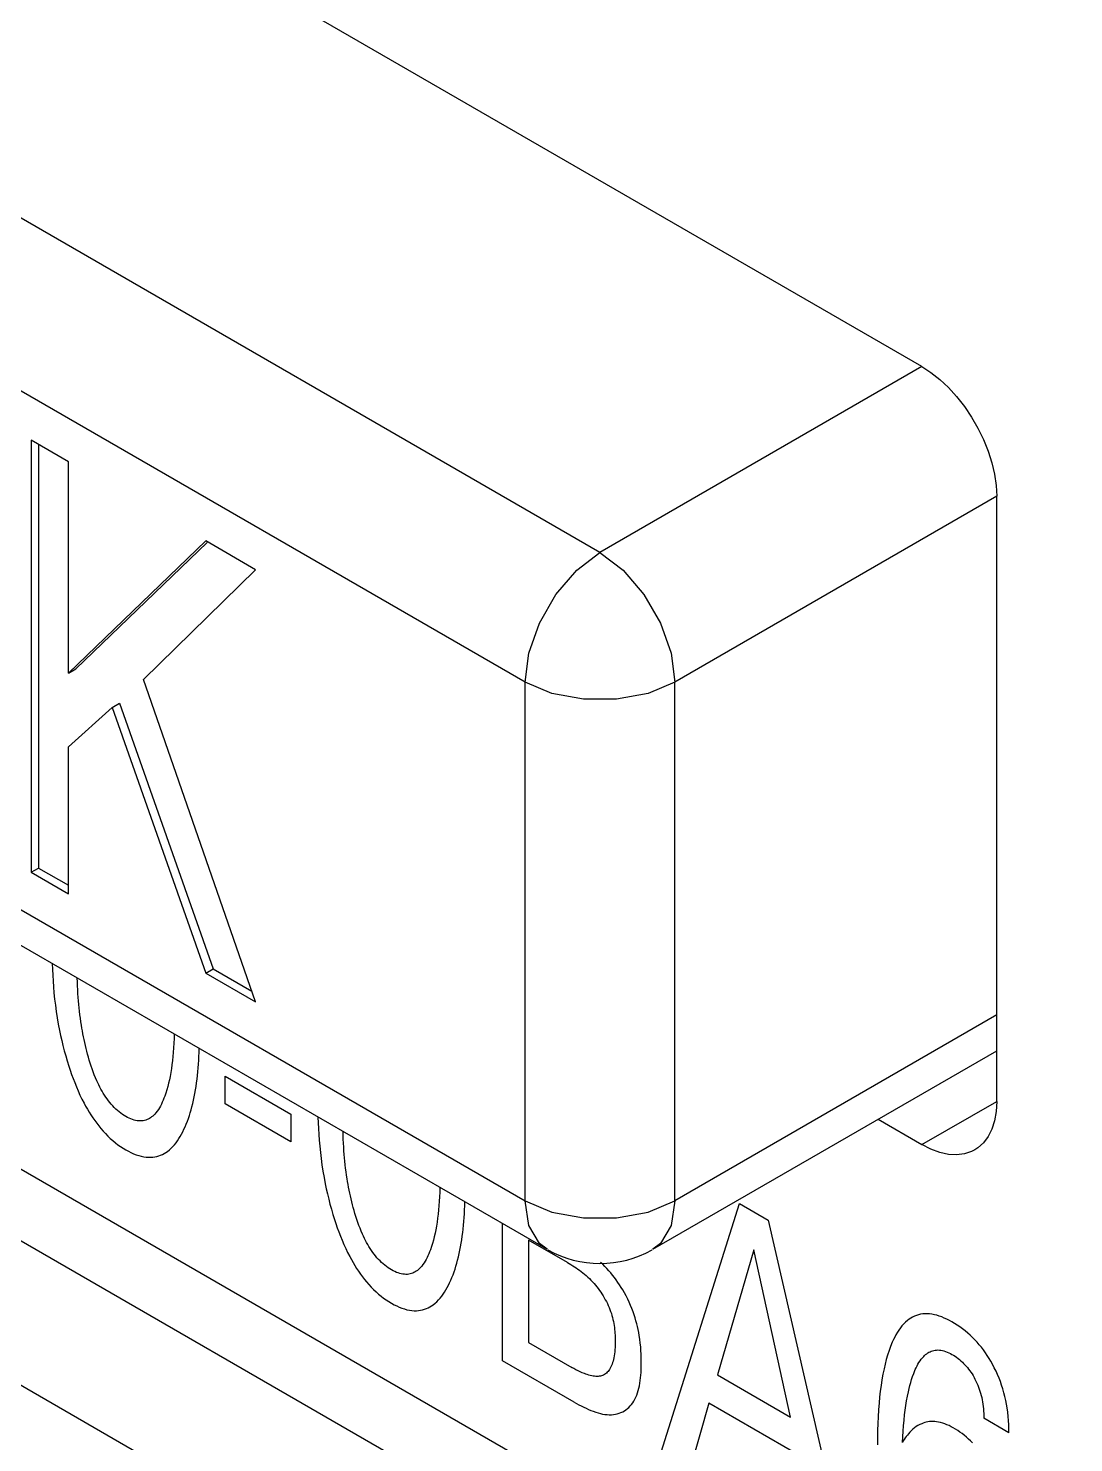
# Model space of a CAD drawing. Extents: x 0 to 420, y 0 to 297.
# Drawn here: x 207.2 to 212.13, y 122.19 to 128.87 of the extents above; entities that cross this region are included whole.
import ezdxf

# ---------------------------------------------------------------- set-up
doc = ezdxf.new("R2010")
doc.units = 0
doc.header["$LTSCALE"] = 23.1
doc.layers.add('40000_ISO', color=7, linetype='CONTINUOUS')

msp = doc.modelspace()

# ---------------------------------------------------------------- linework, layer by layer
at = {"layer": '40000_ISO', "color": 7, "linetype": 'CONTINUOUS'}
for p, q in [((164.8545, 147.9124), (213.9987, 119.5397)), ((165.0612, 147.4549), (214.2058, 119.0819)), ((211.4177, 127.276), (206.1144, 130.3378)), ((209.8974, 126.3983), (204.9477, 129.256)), ((209.5439, 125.7859), (204.5941, 128.6436)), ((211.4177, 127.276), (209.8974, 126.3983)), ((211.4177, 127.276), (211.4603, 127.2485)), ((211.4603, 127.2485), (211.5024, 127.2153)), ((211.5024, 127.2153), (211.5431, 127.1771)), ((211.5431, 127.1771), (211.582, 127.1345)), ((211.582, 127.1345), (211.6186, 127.0878)), ((211.6186, 127.0878), (211.6522, 127.0379)), ((211.6522, 127.0379), (211.6823, 126.9858)), ((211.6823, 126.9858), (211.7087, 126.9317)), ((207.3872, 126.8269), (207.2104, 126.929)), ((207.2104, 126.929), (207.2104, 124.8877)), ((211.7087, 126.9317), (211.7308, 126.8766)), ((207.2458, 126.9086), (207.2458, 124.9081)), ((211.7308, 126.8766), (211.7483, 126.8218)), ((207.3872, 125.828), (207.3872, 126.8269)), ((211.7483, 126.8218), (211.761, 126.7673)), ((211.761, 126.7673), (211.7687, 126.7143)), ((211.7687, 126.7143), (211.7713, 126.6637)), ((211.7713, 126.6637), (210.251, 125.7859)), ((211.7713, 123.8059), (211.7713, 126.6637)), ((208.0354, 126.4527), (207.3872, 125.828)), ((208.0422, 126.4456), (207.4226, 125.8484)), ((208.2711, 126.3166), (208.0354, 126.4527)), ((209.7882, 126.3152), (209.8974, 126.3983)), ((209.8974, 126.3983), (210.0067, 126.3152)), ((207.7408, 125.7976), (208.2711, 126.3166)), ((209.6896, 126.2003), (209.7882, 126.3152)), ((210.0067, 126.3152), (210.1053, 126.2003)), ((204.5941, 126.1941), (209.5439, 123.3364)), ((209.6114, 126.0649), (209.6896, 126.2003)), ((210.1053, 126.2003), (210.1835, 126.0649)), ((209.5612, 125.9221), (209.6114, 126.0649)), ((210.1835, 126.0649), (210.2337, 125.9221)), ((204.6977, 125.9652), (209.6475, 123.1075)), ((209.5439, 125.7859), (209.5612, 125.9221)), ((210.2337, 125.9221), (210.251, 125.7859)), ((207.3872, 125.828), (207.4226, 125.8484)), ((208.2711, 124.2754), (207.7408, 125.7976)), ((209.6705, 125.7328), (209.5439, 125.7859)), ((209.5439, 123.3364), (209.5439, 125.7859)), ((210.251, 125.7859), (210.1244, 125.7328)), ((210.251, 123.3364), (210.251, 125.7859)), ((209.8192, 125.7049), (209.6705, 125.7328)), ((210.1244, 125.7328), (209.9757, 125.7049)), ((207.3872, 125.4806), (207.5935, 125.6655)), ((207.5935, 125.6655), (207.6288, 125.6859)), ((207.5935, 125.6655), (208.0354, 124.4115)), ((207.6288, 125.6859), (208.0708, 124.4319)), ((209.9757, 125.7049), (209.8192, 125.7049)), ((207.3872, 124.7857), (207.3872, 125.4806)), ((202.9324, 124.9079), (217.7817, 116.3348)), ((207.2104, 124.8877), (207.2458, 124.9081)), ((207.2458, 124.9081), (207.3872, 124.8265)), ((207.2104, 124.8877), (207.3872, 124.7857)), ((207.3107, 124.4566), (207.3115, 124.4294)), ((207.3115, 124.4294), (207.3127, 124.4021)), ((207.3127, 124.4021), (207.3143, 124.3745)), ((207.3143, 124.3745), (207.3164, 124.3467)), ((207.4294, 124.3702), (207.4289, 124.3884)), ((208.0354, 124.4115), (208.0708, 124.4319)), ((208.0354, 124.4115), (208.2711, 124.2754)), ((208.0708, 124.4319), (208.2533, 124.3265)), ((207.3164, 124.3467), (207.3188, 124.3186)), ((207.3188, 124.3186), (207.3219, 124.2895)), ((207.4301, 124.3519), (207.4294, 124.3702)), ((207.431, 124.3335), (207.4301, 124.3519)), ((207.4321, 124.315), (207.431, 124.3335)), ((207.4333, 124.2964), (207.4321, 124.315)), ((207.3219, 124.2895), (207.3254, 124.2602)), ((207.3254, 124.2602), (207.3294, 124.2306)), ((207.4346, 124.2802), (207.4333, 124.2964)), ((207.4361, 124.264), (207.4346, 124.2802)), ((207.4377, 124.2478), (207.4361, 124.264)), ((207.4395, 124.2314), (207.4377, 124.2478)), ((207.3294, 124.2306), (207.3341, 124.2009)), ((207.3341, 124.2009), (207.3392, 124.171)), ((207.4414, 124.215), (207.4395, 124.2314)), ((207.4436, 124.1985), (207.4414, 124.215)), ((207.4459, 124.182), (207.4436, 124.1985)), ((207.4485, 124.1653), (207.4459, 124.182)), ((211.7713, 124.2141), (210.251, 123.3364)), ((207.3392, 124.171), (207.345, 124.1409)), ((207.345, 124.1409), (207.35, 124.1171)), ((207.35, 124.1171), (207.3554, 124.0932)), ((207.4507, 124.1519), (207.4485, 124.1653)), ((207.453, 124.1384), (207.4507, 124.1519)), ((207.4555, 124.1248), (207.453, 124.1384)), ((207.4581, 124.1112), (207.4555, 124.1248)), ((207.4609, 124.0976), (207.4581, 124.1112)), ((207.8865, 124.1242), (207.8858, 124.1022)), ((207.3554, 124.0932), (207.3612, 124.0693)), ((207.3612, 124.0693), (207.3674, 124.0452)), ((207.3674, 124.0452), (207.3741, 124.0211)), ((207.4639, 124.0839), (207.4609, 124.0976)), ((207.467, 124.0702), (207.4639, 124.0839)), ((207.4702, 124.0565), (207.467, 124.0702)), ((207.4737, 124.0427), (207.4702, 124.0565)), ((207.4773, 124.0288), (207.4737, 124.0427)), ((207.8836, 124.0587), (207.882, 124.0373)), ((207.8849, 124.0804), (207.8836, 124.0587)), ((207.8858, 124.1022), (207.8849, 124.0804)), ((208.0042, 124.0372), (208.0047, 124.0559)), ((210.1474, 123.1075), (211.7713, 124.045)), ((207.3741, 124.0211), (207.3811, 123.9969)), ((207.3811, 123.9969), (207.3887, 123.9727)), ((207.3887, 123.9727), (207.3951, 123.9531)), ((207.4811, 124.0149), (207.4773, 124.0288)), ((207.4851, 124.001), (207.4811, 124.0149)), ((207.4894, 123.987), (207.4851, 124.001)), ((207.4939, 123.973), (207.4894, 123.987)), ((207.4987, 123.9591), (207.4939, 123.973)), ((207.8759, 123.9794), (207.8733, 123.9606)), ((207.8783, 123.9985), (207.8759, 123.9794)), ((207.8803, 124.0178), (207.8783, 123.9985)), ((207.882, 124.0373), (207.8803, 124.0178)), ((207.9999, 123.9637), (208.0013, 123.9819)), ((208.0013, 123.9819), (208.0025, 124.0002)), ((208.0025, 124.0002), (208.0034, 124.0187)), ((208.0034, 124.0187), (208.0042, 124.0372)), ((207.3951, 123.9531), (207.4019, 123.9335)), ((207.4019, 123.9335), (207.409, 123.9139)), ((207.409, 123.9139), (207.4165, 123.8944)), ((207.5038, 123.9451), (207.4987, 123.9591)), ((207.5092, 123.9311), (207.5038, 123.9451)), ((207.515, 123.9172), (207.5092, 123.9311)), ((207.5211, 123.9033), (207.515, 123.9172)), ((207.8636, 123.9074), (207.8599, 123.8914)), ((207.8669, 123.9237), (207.8636, 123.9074)), ((207.8703, 123.942), (207.8669, 123.9237)), ((207.8733, 123.9606), (207.8703, 123.942)), ((207.9924, 123.8937), (207.9946, 123.9107)), ((207.9946, 123.9107), (207.9965, 123.9278)), ((207.9965, 123.9278), (207.9984, 123.9457)), ((207.9984, 123.9457), (207.9999, 123.9637)), ((208.1273, 123.925), (208.4379, 123.7457)), ((208.1273, 123.7942), (208.1273, 123.925)), ((207.4165, 123.8944), (207.4244, 123.8749)), ((207.4244, 123.8749), (207.4327, 123.8554)), ((207.4327, 123.8554), (207.4415, 123.8361)), ((207.5257, 123.8934), (207.5211, 123.9033)), ((207.5304, 123.8835), (207.5257, 123.8934)), ((207.5354, 123.8737), (207.5304, 123.8835)), ((207.5406, 123.864), (207.5354, 123.8737)), ((207.5459, 123.8544), (207.5406, 123.864)), ((207.5515, 123.8449), (207.5459, 123.8544)), ((207.5573, 123.8356), (207.5515, 123.8449)), ((207.8468, 123.845), (207.8417, 123.8302)), ((207.8515, 123.8601), (207.8468, 123.845)), ((207.8559, 123.8756), (207.8515, 123.8601)), ((207.8599, 123.8914), (207.8559, 123.8756)), ((207.9813, 123.8277), (207.9845, 123.8439)), ((207.9845, 123.8439), (207.9873, 123.8603)), ((207.9873, 123.8603), (207.99, 123.8769)), ((207.99, 123.8769), (207.9924, 123.8937)), ((207.4415, 123.8361), (207.4508, 123.8169)), ((207.4508, 123.8169), (207.4606, 123.7978)), ((207.4606, 123.7978), (207.4683, 123.7836)), ((207.4683, 123.7836), (207.4763, 123.7696)), ((207.5632, 123.8265), (207.5573, 123.8356)), ((207.5694, 123.8177), (207.5632, 123.8265)), ((207.5758, 123.809), (207.5694, 123.8177)), ((207.5824, 123.8006), (207.5758, 123.809)), ((207.5893, 123.7924), (207.5824, 123.8006)), ((207.5964, 123.7846), (207.5893, 123.7924)), ((207.6037, 123.777), (207.5964, 123.7846)), ((207.6111, 123.7698), (207.6037, 123.777)), ((207.8166, 123.7755), (207.8116, 123.7674)), ((207.8214, 123.784), (207.8166, 123.7755)), ((207.826, 123.7927), (207.8214, 123.784)), ((207.8302, 123.8017), (207.826, 123.7927)), ((207.8343, 123.811), (207.8302, 123.8017)), ((207.8381, 123.8205), (207.8343, 123.811)), ((207.8417, 123.8302), (207.8381, 123.8205)), ((207.9665, 123.7662), (207.9704, 123.7803)), ((207.9704, 123.7803), (207.9743, 123.7958)), ((207.9743, 123.7958), (207.9779, 123.8116)), ((207.9779, 123.8116), (207.9813, 123.8277)), ((208.4379, 123.6149), (208.1273, 123.7942)), ((211.4177, 123.6018), (211.7713, 123.8059)), ((211.7713, 123.8059), (211.7687, 123.7583)), ((207.4763, 123.7696), (207.4846, 123.7557)), ((207.4846, 123.7557), (207.4932, 123.742)), ((207.4932, 123.742), (207.502, 123.7285)), ((207.502, 123.7285), (207.5111, 123.7153)), ((207.5111, 123.7153), (207.5205, 123.7025)), ((207.6187, 123.763), (207.6111, 123.7698)), ((207.6264, 123.7565), (207.6187, 123.763)), ((207.6341, 123.7504), (207.6264, 123.7565)), ((207.6419, 123.7448), (207.6341, 123.7504)), ((207.6498, 123.7395), (207.6419, 123.7448)), ((207.6577, 123.7348), (207.6498, 123.7395)), ((207.6656, 123.7304), (207.6577, 123.7348)), ((207.6734, 123.7266), (207.6656, 123.7304)), ((207.6813, 123.7232), (207.6734, 123.7266)), ((207.689, 123.7203), (207.6813, 123.7232)), ((207.6967, 123.7179), (207.689, 123.7203)), ((207.7043, 123.716), (207.6967, 123.7179)), ((207.7117, 123.7147), (207.7043, 123.716)), ((207.719, 123.7138), (207.7117, 123.7147)), ((207.726, 123.7135), (207.719, 123.7138)), ((207.7329, 123.7137), (207.726, 123.7135)), ((207.7396, 123.7145), (207.7329, 123.7137)), ((207.746, 123.7157), (207.7396, 123.7145)), ((207.7521, 123.7175), (207.746, 123.7157)), ((207.7581, 123.7197), (207.7521, 123.7175)), ((207.7639, 123.7223), (207.7581, 123.7197)), ((207.7694, 123.7253), (207.7639, 123.7223)), ((207.7748, 123.7288), (207.7694, 123.7253)), ((207.78, 123.7325), (207.7748, 123.7288)), ((207.7849, 123.7366), (207.78, 123.7325)), ((207.7897, 123.7409), (207.7849, 123.7366)), ((207.7943, 123.7455), (207.7897, 123.7409)), ((207.8004, 123.7524), (207.7943, 123.7455)), ((207.8061, 123.7597), (207.8004, 123.7524)), ((207.8116, 123.7674), (207.8061, 123.7597)), ((207.9436, 123.6992), (207.9487, 123.7121)), ((207.9487, 123.7121), (207.9535, 123.7253)), ((207.9535, 123.7253), (207.9581, 123.7387)), ((207.9581, 123.7387), (207.9624, 123.7523)), ((207.9624, 123.7523), (207.9665, 123.7662)), ((208.4379, 123.7457), (208.4379, 123.6149)), ((208.5656, 123.7321), (208.5664, 123.7049)), ((208.5664, 123.7049), (208.5676, 123.6775)), ((211.2106, 123.7213), (211.4177, 123.6018)), ((211.761, 123.7141), (211.7483, 123.6743)), ((211.7687, 123.7583), (211.761, 123.7141)), ((207.5205, 123.7025), (207.5302, 123.6899)), ((207.5302, 123.6899), (207.5401, 123.6778)), ((207.5401, 123.6778), (207.5503, 123.666)), ((207.5503, 123.666), (207.5615, 123.6539)), ((207.5615, 123.6539), (207.573, 123.6423)), ((207.573, 123.6423), (207.5847, 123.6313)), ((207.9087, 123.6301), (207.9149, 123.6404)), ((207.9149, 123.6404), (207.9209, 123.6511)), ((207.9209, 123.6511), (207.9267, 123.6621)), ((207.9267, 123.6621), (207.9326, 123.6742)), ((207.9326, 123.6742), (207.9382, 123.6866)), ((207.9382, 123.6866), (207.9436, 123.6992)), ((208.5676, 123.6775), (208.5692, 123.65)), ((208.5692, 123.65), (208.5713, 123.6221)), ((208.6843, 123.6457), (208.6838, 123.6639)), ((208.685, 123.6274), (208.6843, 123.6457)), ((211.7308, 123.6396), (211.7087, 123.6101)), ((211.7483, 123.6743), (211.7308, 123.6396)), ((207.5847, 123.6313), (207.5965, 123.6208)), ((207.5965, 123.6208), (207.6086, 123.6109)), ((207.6086, 123.6109), (207.6207, 123.6016)), ((207.6207, 123.6016), (207.633, 123.5929)), ((207.633, 123.5929), (207.6453, 123.5848)), ((207.6453, 123.5848), (207.6577, 123.5774)), ((207.6577, 123.5774), (207.6701, 123.5705)), ((207.8551, 123.5701), (207.8639, 123.5771)), ((207.8639, 123.5771), (207.8723, 123.5846)), ((207.8723, 123.5846), (207.8803, 123.5927)), ((207.8803, 123.5927), (207.8879, 123.6014)), ((207.8879, 123.6014), (207.8952, 123.6105)), ((207.8952, 123.6105), (207.9021, 123.6201)), ((207.9021, 123.6201), (207.9087, 123.6301)), ((208.5713, 123.6221), (208.5737, 123.5941)), ((208.5737, 123.5941), (208.5768, 123.565)), ((208.6859, 123.609), (208.685, 123.6274)), ((208.687, 123.5905), (208.6859, 123.609)), ((208.6883, 123.5719), (208.687, 123.5905)), ((208.6895, 123.5557), (208.6883, 123.5719)), ((211.4603, 123.5802), (211.4177, 123.6018)), ((211.5024, 123.5648), (211.4603, 123.5802)), ((211.6677, 123.577), (211.6522, 123.5691)), ((211.6823, 123.5865), (211.6677, 123.577)), ((211.7087, 123.6101), (211.6823, 123.5865)), ((207.6701, 123.5705), (207.6824, 123.5644)), ((207.6824, 123.5644), (207.6947, 123.5589)), ((207.6947, 123.5589), (207.7069, 123.5541)), ((207.7069, 123.5541), (207.719, 123.5501)), ((207.719, 123.5501), (207.7309, 123.5468)), ((207.7309, 123.5468), (207.7426, 123.5443)), ((207.7426, 123.5443), (207.7541, 123.5427)), ((207.7541, 123.5427), (207.7654, 123.5419)), ((207.7654, 123.5419), (207.7756, 123.5418)), ((207.7756, 123.5418), (207.7855, 123.5425)), ((207.7855, 123.5425), (207.7951, 123.5439)), ((207.7951, 123.5439), (207.8045, 123.5459)), ((207.8045, 123.5459), (207.8137, 123.5486)), ((207.8137, 123.5486), (207.8225, 123.5518)), ((207.8225, 123.5518), (207.8311, 123.5556)), ((207.8311, 123.5556), (207.8394, 123.5599)), ((207.8394, 123.5599), (207.8474, 123.5648)), ((207.8474, 123.5648), (207.8551, 123.5701)), ((208.5768, 123.565), (208.5803, 123.5357)), ((208.5803, 123.5357), (208.5843, 123.5061)), ((208.5843, 123.5061), (208.589, 123.4764)), ((208.691, 123.5395), (208.6895, 123.5557)), ((208.6926, 123.5233), (208.691, 123.5395)), ((208.6944, 123.5069), (208.6926, 123.5233)), ((208.6963, 123.4905), (208.6944, 123.5069)), ((211.5431, 123.5559), (211.5024, 123.5648)), ((211.582, 123.5537), (211.5431, 123.5559)), ((211.6186, 123.5581), (211.582, 123.5537)), ((211.6522, 123.5691), (211.6186, 123.5581)), ((208.589, 123.4764), (208.5941, 123.4465)), ((208.5941, 123.4465), (208.5999, 123.4164)), ((208.6985, 123.474), (208.6963, 123.4905)), ((208.7008, 123.4575), (208.6985, 123.474)), ((208.7034, 123.4408), (208.7008, 123.4575)), ((208.7056, 123.4274), (208.7034, 123.4408)), ((208.5999, 123.4164), (208.6049, 123.3926)), ((208.6049, 123.3926), (208.6103, 123.3687)), ((208.7079, 123.4139), (208.7056, 123.4274)), ((208.7104, 123.4003), (208.7079, 123.4139)), ((208.713, 123.3867), (208.7104, 123.4003)), ((208.7158, 123.3731), (208.713, 123.3867)), ((208.7188, 123.3594), (208.7158, 123.3731)), ((209.1408, 123.3777), (209.1398, 123.3559)), ((209.1414, 123.3997), (209.1408, 123.3777)), ((208.6103, 123.3687), (208.6161, 123.3448)), ((208.6161, 123.3448), (208.6223, 123.3207)), ((208.6223, 123.3207), (208.629, 123.2966)), ((208.7219, 123.3457), (208.7188, 123.3594)), ((208.7251, 123.332), (208.7219, 123.3457)), ((208.7286, 123.3182), (208.7251, 123.332)), ((208.7322, 123.3043), (208.7286, 123.3182)), ((208.736, 123.2904), (208.7322, 123.3043)), ((209.1369, 123.3128), (209.1352, 123.2933)), ((209.1385, 123.3342), (209.1369, 123.3128)), ((209.1398, 123.3559), (209.1385, 123.3342)), ((209.2583, 123.2942), (209.2591, 123.3127)), ((209.2591, 123.3127), (209.2596, 123.3314)), ((209.5439, 123.3364), (209.6705, 123.2833)), ((209.5612, 123.2203), (209.5439, 123.3364)), ((210.1244, 123.2833), (210.251, 123.3364)), ((210.186, 122.1491), (210.556, 123.3236)), ((210.251, 123.3364), (210.2337, 123.2203)), ((210.556, 123.3236), (210.6914, 123.2454)), ((208.629, 123.2966), (208.636, 123.2724)), ((208.636, 123.2724), (208.6436, 123.2482)), ((208.6436, 123.2482), (208.65, 123.2286)), ((208.74, 123.2765), (208.736, 123.2904)), ((208.7443, 123.2625), (208.74, 123.2765)), ((208.7488, 123.2485), (208.7443, 123.2625)), ((208.7536, 123.2346), (208.7488, 123.2485)), ((209.1308, 123.2549), (209.1282, 123.2361)), ((209.1332, 123.274), (209.1308, 123.2549)), ((209.1352, 123.2933), (209.1332, 123.274)), ((209.2533, 123.2212), (209.2548, 123.2392)), ((209.2548, 123.2392), (209.2562, 123.2574)), ((209.2562, 123.2574), (209.2574, 123.2757)), ((209.2574, 123.2757), (209.2583, 123.2942)), ((209.6705, 123.2833), (209.8192, 123.2554)), ((209.8192, 123.2554), (209.9757, 123.2554)), ((209.9757, 123.2554), (210.1244, 123.2833)), ((210.6914, 123.2454), (211.0614, 121.6438)), ((208.65, 123.2286), (208.6568, 123.209)), ((208.6568, 123.209), (208.6639, 123.1894)), ((208.6639, 123.1894), (208.6714, 123.1699)), ((208.6714, 123.1699), (208.6793, 123.1504)), ((208.7587, 123.2206), (208.7536, 123.2346)), ((208.7641, 123.2066), (208.7587, 123.2206)), ((208.7699, 123.1927), (208.7641, 123.2066)), ((208.776, 123.1787), (208.7699, 123.1927)), ((208.7806, 123.1688), (208.776, 123.1787)), ((209.1185, 123.1829), (209.1148, 123.1669)), ((209.1218, 123.1992), (209.1185, 123.1829)), ((209.1252, 123.2175), (209.1218, 123.1992)), ((209.1282, 123.2361), (209.1252, 123.2175)), ((209.2473, 123.1692), (209.2495, 123.1862)), ((209.2495, 123.1862), (209.2515, 123.2033)), ((209.2515, 123.2033), (209.2533, 123.2212)), ((209.4372, 122.5815), (209.4372, 123.2289)), ((209.6114, 123.1354), (209.5612, 123.2203)), ((210.2337, 123.2203), (210.1835, 123.1354)), ((208.6793, 123.1504), (208.6876, 123.1309)), ((208.6876, 123.1309), (208.6964, 123.1116)), ((208.6964, 123.1116), (208.7057, 123.0924)), ((208.7853, 123.159), (208.7806, 123.1688)), ((208.7903, 123.1492), (208.7853, 123.159)), ((208.7955, 123.1395), (208.7903, 123.1492)), ((208.8008, 123.1299), (208.7955, 123.1395)), ((208.8064, 123.1204), (208.8008, 123.1299)), ((208.8122, 123.1111), (208.8064, 123.1204)), ((208.8181, 123.102), (208.8122, 123.1111)), ((209.0966, 123.1057), (209.093, 123.096)), ((209.1017, 123.1205), (209.0966, 123.1057)), ((209.1064, 123.1356), (209.1017, 123.1205)), ((209.1108, 123.1511), (209.1064, 123.1356)), ((209.1148, 123.1669), (209.1108, 123.1511)), ((209.2328, 123.0871), (209.2362, 123.1031)), ((209.2362, 123.1031), (209.2394, 123.1194)), ((209.2394, 123.1194), (209.2422, 123.1358)), ((209.2422, 123.1358), (209.2449, 123.1524)), ((209.2449, 123.1524), (209.2473, 123.1692)), ((209.7445, 123.0445), (209.5605, 123.1507)), ((209.5605, 123.1507), (209.5605, 122.6677)), ((209.6475, 123.1075), (209.6114, 123.1354)), ((210.1835, 123.1354), (210.1474, 123.1075)), ((210.6244, 123.1051), (210.4518, 122.5151)), ((210.7975, 122.3155), (210.6244, 123.1051)), ((208.7057, 123.0924), (208.7155, 123.0733)), ((208.7155, 123.0733), (208.7232, 123.0591)), ((208.7232, 123.0591), (208.7312, 123.0451)), ((208.7312, 123.0451), (208.7395, 123.0312)), ((208.8243, 123.0931), (208.8181, 123.102)), ((208.8307, 123.0845), (208.8243, 123.0931)), ((208.8373, 123.0761), (208.8307, 123.0845)), ((208.8442, 123.0679), (208.8373, 123.0761)), ((208.8513, 123.06), (208.8442, 123.0679)), ((208.8586, 123.0525), (208.8513, 123.06)), ((208.866, 123.0453), (208.8586, 123.0525)), ((208.8736, 123.0385), (208.866, 123.0453)), ((208.8813, 123.032), (208.8736, 123.0385)), ((209.0665, 123.0429), (209.061, 123.0352)), ((209.0716, 123.051), (209.0665, 123.0429)), ((209.0764, 123.0595), (209.0716, 123.051)), ((209.0809, 123.0682), (209.0764, 123.0595)), ((209.0851, 123.0772), (209.0809, 123.0682)), ((209.0892, 123.0865), (209.0851, 123.0772)), ((209.093, 123.096), (209.0892, 123.0865)), ((209.2173, 123.0278), (209.2214, 123.0417)), ((209.2214, 123.0417), (209.2253, 123.0558)), ((209.2253, 123.0558), (209.2292, 123.0713)), ((209.2292, 123.0713), (209.2328, 123.0871)), ((209.7445, 123.0445), (209.7525, 123.0398)), ((209.7525, 123.0398), (209.7605, 123.035)), ((209.9103, 123.0365), (209.9004, 123.0459)), ((209.92, 123.0268), (209.9103, 123.0365)), ((208.7395, 123.0312), (208.7481, 123.0175)), ((208.7481, 123.0175), (208.7569, 123.004)), ((208.7569, 123.004), (208.766, 122.9908)), ((208.766, 122.9908), (208.7754, 122.978)), ((208.7754, 122.978), (208.7851, 122.9654)), ((208.889, 123.0259), (208.8813, 123.032)), ((208.8968, 123.0203), (208.889, 123.0259)), ((208.9047, 123.015), (208.8968, 123.0203)), ((208.9126, 123.0103), (208.9047, 123.015)), ((208.9205, 123.0059), (208.9126, 123.0103)), ((208.9284, 123.0021), (208.9205, 123.0059)), ((208.9362, 122.9987), (208.9284, 123.0021)), ((208.9439, 122.9958), (208.9362, 122.9987)), ((208.9516, 122.9934), (208.9439, 122.9958)), ((208.9592, 122.9915), (208.9516, 122.9934)), ((208.9666, 122.9902), (208.9592, 122.9915)), ((208.9739, 122.9893), (208.9666, 122.9902)), ((208.981, 122.989), (208.9739, 122.9893)), ((208.9879, 122.9892), (208.981, 122.989)), ((208.9945, 122.99), (208.9879, 122.9892)), ((209.0009, 122.9912), (208.9945, 122.99)), ((209.007, 122.993), (209.0009, 122.9912)), ((209.013, 122.9952), (209.007, 122.993)), ((209.0188, 122.9978), (209.013, 122.9952)), ((209.0244, 123.0008), (209.0188, 122.9978)), ((209.0297, 123.0042), (209.0244, 123.0008)), ((209.0349, 123.008), (209.0297, 123.0042)), ((209.0398, 123.0121), (209.0349, 123.008)), ((209.0446, 123.0164), (209.0398, 123.0121)), ((209.0492, 123.021), (209.0446, 123.0164)), ((209.0553, 123.0279), (209.0492, 123.021)), ((209.061, 123.0352), (209.0553, 123.0279)), ((209.1931, 122.9621), (209.1985, 122.9747)), ((209.1985, 122.9747), (209.2036, 122.9876)), ((209.2036, 122.9876), (209.2084, 123.0008)), ((209.2084, 123.0008), (209.213, 123.0142)), ((209.213, 123.0142), (209.2173, 123.0278)), ((209.7605, 123.035), (209.7685, 123.03)), ((209.7685, 123.03), (209.7765, 123.0249)), ((209.7765, 123.0249), (209.7845, 123.0196)), ((209.7845, 123.0196), (209.7925, 123.0141)), ((209.7925, 123.0141), (209.8005, 123.0083)), ((209.8005, 123.0083), (209.8084, 123.0024)), ((209.8084, 123.0024), (209.8163, 122.9962)), ((209.8163, 122.9962), (209.8242, 122.9898)), ((209.8242, 122.9898), (209.832, 122.9832)), ((209.832, 122.9832), (209.8397, 122.9763)), ((209.8397, 122.9763), (209.8473, 122.9691)), ((209.9296, 123.0167), (209.92, 123.0268)), ((209.939, 123.0063), (209.9296, 123.0167)), ((209.9481, 122.9958), (209.939, 123.0063)), ((209.9569, 122.9851), (209.9481, 122.9958)), ((209.9655, 122.9741), (209.9569, 122.9851)), ((209.974, 122.9628), (209.9655, 122.9741)), ((208.7851, 122.9654), (208.795, 122.9533)), ((208.795, 122.9533), (208.8052, 122.9415)), ((208.8052, 122.9415), (208.8164, 122.9294)), ((208.8164, 122.9294), (208.8279, 122.9178)), ((208.8279, 122.9178), (208.8396, 122.9068)), ((208.8396, 122.9068), (208.8514, 122.8963)), ((209.157, 122.8956), (209.1636, 122.9056)), ((209.1636, 122.9056), (209.1698, 122.9159)), ((209.1698, 122.9159), (209.1759, 122.9266)), ((209.1759, 122.9266), (209.1816, 122.9376)), ((209.1816, 122.9376), (209.1875, 122.9497)), ((209.1875, 122.9497), (209.1931, 122.9621)), ((209.8473, 122.9691), (209.8548, 122.9616)), ((209.8548, 122.9616), (209.8622, 122.9538)), ((209.8622, 122.9538), (209.8695, 122.9458)), ((209.8695, 122.9458), (209.876, 122.9381)), ((209.876, 122.9381), (209.8825, 122.9302)), ((209.8825, 122.9302), (209.8888, 122.922)), ((209.8888, 122.922), (209.8949, 122.9136)), ((209.8949, 122.9136), (209.9009, 122.9051)), ((209.9009, 122.9051), (209.9067, 122.8964)), ((209.9822, 122.9513), (209.974, 122.9628)), ((209.9901, 122.9396), (209.9822, 122.9513)), ((209.9978, 122.9277), (209.9901, 122.9396)), ((210.0052, 122.9156), (209.9978, 122.9277)), ((210.0134, 122.9014), (210.0052, 122.9156)), ((208.8514, 122.8963), (208.8635, 122.8864)), ((208.8635, 122.8864), (208.8757, 122.8771)), ((208.8757, 122.8771), (208.8879, 122.8684)), ((208.8879, 122.8684), (208.9002, 122.8603)), ((208.9002, 122.8603), (208.9126, 122.8529)), ((208.9126, 122.8529), (208.925, 122.846)), ((208.925, 122.846), (208.9373, 122.8399)), ((208.9373, 122.8399), (208.9496, 122.8344)), ((209.0943, 122.8354), (209.1023, 122.8403)), ((209.1023, 122.8403), (209.11, 122.8456)), ((209.11, 122.8456), (209.1188, 122.8525)), ((209.1188, 122.8525), (209.1272, 122.8601)), ((209.1272, 122.8601), (209.1352, 122.8682)), ((209.1352, 122.8682), (209.1428, 122.8769)), ((209.1428, 122.8769), (209.1501, 122.886)), ((209.1501, 122.886), (209.157, 122.8956)), ((209.9067, 122.8964), (209.9122, 122.8875)), ((209.9122, 122.8875), (209.9176, 122.8785)), ((209.9176, 122.8785), (209.9227, 122.8694)), ((209.9227, 122.8694), (209.9276, 122.8602)), ((209.9276, 122.8602), (209.9323, 122.8509)), ((209.9323, 122.8509), (209.9366, 122.8416)), ((209.9366, 122.8416), (209.9407, 122.8322)), ((210.0212, 122.887), (210.0134, 122.9014)), ((210.0286, 122.8724), (210.0212, 122.887)), ((210.0355, 122.8576), (210.0286, 122.8724)), ((210.0421, 122.8428), (210.0355, 122.8576)), ((210.0482, 122.8278), (210.0421, 122.8428)), ((208.9496, 122.8344), (208.9618, 122.8296)), ((208.9618, 122.8296), (208.9739, 122.8256)), ((208.9739, 122.8256), (208.9858, 122.8223)), ((208.9858, 122.8223), (208.9975, 122.8198)), ((208.9975, 122.8198), (209.009, 122.8182)), ((209.009, 122.8182), (209.0203, 122.8173)), ((209.0203, 122.8173), (209.0305, 122.8173)), ((209.0305, 122.8173), (209.0404, 122.818)), ((209.0404, 122.818), (209.05, 122.8194)), ((209.05, 122.8194), (209.0594, 122.8214)), ((209.0594, 122.8214), (209.0686, 122.8241)), ((209.0686, 122.8241), (209.0774, 122.8273)), ((209.0774, 122.8273), (209.086, 122.8311)), ((209.086, 122.8311), (209.0943, 122.8354)), ((209.9407, 122.8322), (209.9444, 122.8228)), ((209.9444, 122.8228), (209.9479, 122.8133)), ((209.9479, 122.8133), (209.9511, 122.8038)), ((209.9511, 122.8038), (209.9539, 122.7943)), ((209.9539, 122.7943), (209.9565, 122.7849)), ((209.9565, 122.7849), (209.9588, 122.7755)), ((209.9588, 122.7755), (209.9608, 122.7661)), ((210.0538, 122.8129), (210.0482, 122.8278)), ((210.0588, 122.7987), (210.0538, 122.8129)), ((210.0633, 122.7845), (210.0588, 122.7987)), ((210.0675, 122.7703), (210.0633, 122.7845)), ((210.0713, 122.7562), (210.0675, 122.7703)), ((211.3494, 122.7712), (211.3403, 122.7634)), ((211.3573, 122.7772), (211.3494, 122.7712)), ((211.3656, 122.7826), (211.3573, 122.7772)), ((211.3742, 122.7875), (211.3656, 122.7826)), ((211.3832, 122.7918), (211.3742, 122.7875)), ((211.3924, 122.7955), (211.3832, 122.7918)), ((211.402, 122.7985), (211.3924, 122.7955)), ((211.4119, 122.8008), (211.402, 122.7985)), ((211.4221, 122.8024), (211.4119, 122.8008)), ((211.4325, 122.8032), (211.4221, 122.8024)), ((211.4433, 122.8032), (211.4325, 122.8032)), ((211.4542, 122.8025), (211.4433, 122.8032)), ((211.4654, 122.801), (211.4542, 122.8025)), ((211.4768, 122.7987), (211.4654, 122.801)), ((211.4883, 122.7957), (211.4768, 122.7987)), ((211.5, 122.7921), (211.4883, 122.7957)), ((211.5119, 122.7878), (211.5, 122.7921)), ((211.5238, 122.7828), (211.5119, 122.7878)), ((211.5358, 122.7773), (211.5238, 122.7828)), ((211.5478, 122.7713), (211.5358, 122.7773)), ((211.5598, 122.7647), (211.5478, 122.7713)), ((209.9608, 122.7661), (209.9626, 122.7568)), ((209.9626, 122.7568), (209.9641, 122.7475)), ((209.9641, 122.7475), (209.9654, 122.7382)), ((209.9654, 122.7382), (209.9665, 122.729)), ((209.9665, 122.729), (209.9674, 122.7199)), ((209.9674, 122.7199), (209.9681, 122.7109)), ((209.9681, 122.7109), (209.9687, 122.7019)), ((210.0748, 122.7422), (210.0713, 122.7562)), ((210.0778, 122.7282), (210.0748, 122.7422)), ((210.0806, 122.7143), (210.0778, 122.7282)), ((210.083, 122.7006), (210.0806, 122.7143)), ((211.2954, 122.7043), (211.2893, 122.6928)), ((211.3019, 122.7154), (211.2954, 122.7043)), ((211.3088, 122.7261), (211.3019, 122.7154)), ((211.316, 122.7363), (211.3088, 122.7261)), ((211.3237, 122.7459), (211.316, 122.7363)), ((211.3318, 122.755), (211.3237, 122.7459)), ((211.3403, 122.7634), (211.3318, 122.755)), ((211.5724, 122.7573), (211.5598, 122.7647)), ((211.5851, 122.7493), (211.5724, 122.7573)), ((211.5976, 122.7407), (211.5851, 122.7493)), ((211.6101, 122.7315), (211.5976, 122.7407)), ((211.6225, 122.7218), (211.6101, 122.7315)), ((211.6348, 122.7115), (211.6225, 122.7218)), ((211.6459, 122.7016), (211.6348, 122.7115)), ((209.5605, 122.6677), (209.7643, 122.55)), ((209.9687, 122.6439), (209.968, 122.6337)), ((209.9687, 122.7019), (209.9691, 122.693)), ((209.9691, 122.6543), (209.9687, 122.6439)), ((209.9691, 122.693), (209.9693, 122.6842)), ((209.9694, 122.6648), (209.9691, 122.6543)), ((209.9693, 122.6842), (209.9694, 122.6756)), ((209.9694, 122.6756), (209.9694, 122.6648)), ((210.0857, 122.6827), (210.083, 122.7006)), ((210.088, 122.6649), (210.0857, 122.6827)), ((210.0897, 122.6474), (210.088, 122.6649)), ((210.091, 122.63), (210.0897, 122.6474)), ((211.27, 122.6492), (211.2626, 122.629)), ((211.278, 122.6687), (211.27, 122.6492)), ((211.2835, 122.6809), (211.278, 122.6687)), ((211.2893, 122.6928), (211.2835, 122.6809)), ((211.6568, 122.6911), (211.6459, 122.7016)), ((211.6676, 122.6802), (211.6568, 122.6911)), ((211.6782, 122.6689), (211.6676, 122.6802)), ((211.6886, 122.657), (211.6782, 122.6689)), ((211.6987, 122.6448), (211.6886, 122.657)), ((211.7083, 122.6322), (211.6987, 122.6448)), ((209.7752, 122.3863), (209.4372, 122.5815)), ((209.9572, 122.5725), (209.9548, 122.5654)), ((209.9593, 122.5797), (209.9572, 122.5725)), ((209.9611, 122.5872), (209.9593, 122.5797)), ((209.9628, 122.5948), (209.9611, 122.5872)), ((209.9645, 122.6042), (209.9628, 122.5948)), ((209.9659, 122.6139), (209.9645, 122.6042)), ((209.9671, 122.6237), (209.9659, 122.6139)), ((209.968, 122.6337), (209.9671, 122.6237)), ((210.0919, 122.6128), (210.091, 122.63)), ((210.0925, 122.5958), (210.0919, 122.6128)), ((210.0927, 122.5788), (210.0925, 122.5958)), ((210.0927, 122.5653), (210.0927, 122.5788)), ((211.2497, 122.5871), (211.2441, 122.5654)), ((211.2559, 122.6083), (211.2497, 122.5871)), ((211.2626, 122.629), (211.2559, 122.6083)), ((211.3994, 122.5651), (211.4041, 122.5731)), ((211.4041, 122.5731), (211.4092, 122.5808)), ((211.4092, 122.5808), (211.4146, 122.5882)), ((211.4146, 122.5882), (211.4203, 122.5952)), ((211.4203, 122.5952), (211.4263, 122.6018)), ((211.4263, 122.6018), (211.4308, 122.6062)), ((211.4308, 122.6062), (211.4355, 122.6103)), ((211.4355, 122.6103), (211.4404, 122.6142)), ((211.4404, 122.6142), (211.4455, 122.6178)), ((211.4455, 122.6178), (211.4508, 122.621)), ((211.4508, 122.621), (211.4562, 122.6239)), ((211.4562, 122.6239), (211.4619, 122.6264)), ((211.4619, 122.6264), (211.4678, 122.6285)), ((211.4678, 122.6285), (211.4738, 122.6301)), ((211.4738, 122.6301), (211.4801, 122.6312)), ((211.4801, 122.6312), (211.4866, 122.6319)), ((211.4866, 122.6319), (211.4933, 122.632)), ((211.4933, 122.632), (211.5003, 122.6316)), ((211.5003, 122.6316), (211.5074, 122.6307)), ((211.5074, 122.6307), (211.5146, 122.6293)), ((211.5146, 122.6293), (211.522, 122.6274)), ((211.522, 122.6274), (211.5294, 122.625)), ((211.5294, 122.625), (211.537, 122.6222)), ((211.537, 122.6222), (211.5445, 122.619)), ((211.5445, 122.619), (211.5522, 122.6153)), ((211.5522, 122.6153), (211.5598, 122.6113)), ((211.5598, 122.6113), (211.567, 122.607)), ((211.567, 122.607), (211.5742, 122.6025)), ((211.5742, 122.6025), (211.5814, 122.5975)), ((211.5814, 122.5975), (211.5885, 122.5922)), ((211.5885, 122.5922), (211.5955, 122.5866)), ((211.5955, 122.5866), (211.6025, 122.5806)), ((211.6025, 122.5806), (211.6089, 122.5748)), ((211.6089, 122.5748), (211.6151, 122.5687)), ((211.7176, 122.6193), (211.7083, 122.6322)), ((211.7266, 122.606), (211.7176, 122.6193)), ((211.7353, 122.5924), (211.7266, 122.606)), ((211.7436, 122.5786), (211.7353, 122.5924)), ((211.7515, 122.5645), (211.7436, 122.5786)), ((209.7742, 122.5444), (209.7643, 122.55)), ((209.7841, 122.539), (209.7742, 122.5444)), ((209.794, 122.534), (209.7841, 122.539)), ((209.8039, 122.5292), (209.794, 122.534)), ((209.8138, 122.5248), (209.8039, 122.5292)), ((209.8236, 122.5208), (209.8138, 122.5248)), ((209.8307, 122.5182), (209.8236, 122.5208)), ((209.8377, 122.5157), (209.8307, 122.5182)), ((209.8447, 122.5136), (209.8377, 122.5157)), ((209.8516, 122.5117), (209.8447, 122.5136)), ((209.8585, 122.5101), (209.8516, 122.5117)), ((209.8652, 122.5089), (209.8585, 122.5101)), ((209.872, 122.508), (209.8652, 122.5089)), ((209.8777, 122.5075), (209.872, 122.508)), ((209.8833, 122.5073), (209.8777, 122.5075)), ((209.8888, 122.5074), (209.8833, 122.5073)), ((209.8942, 122.5079), (209.8888, 122.5074)), ((209.8994, 122.5087), (209.8942, 122.5079)), ((209.9045, 122.5099), (209.8994, 122.5087)), ((209.9094, 122.5115), (209.9045, 122.5099)), ((209.9144, 122.5137), (209.9094, 122.5115)), ((209.9192, 122.5163), (209.9144, 122.5137)), ((209.9237, 122.5193), (209.9192, 122.5163)), ((209.928, 122.5228), (209.9237, 122.5193)), ((209.9321, 122.5266), (209.928, 122.5228)), ((209.9359, 122.5308), (209.9321, 122.5266)), ((209.9394, 122.5353), (209.9359, 122.5308)), ((209.9427, 122.5401), (209.9394, 122.5353)), ((209.9462, 122.546), (209.9427, 122.5401)), ((209.9494, 122.5522), (209.9462, 122.546)), ((209.9522, 122.5587), (209.9494, 122.5522)), ((209.9548, 122.5654), (209.9522, 122.5587)), ((210.0893, 122.4999), (210.0905, 122.5127)), ((210.0905, 122.5127), (210.0914, 122.5256)), ((210.0914, 122.5256), (210.0921, 122.5387)), ((210.0921, 122.5387), (210.0925, 122.552)), ((210.0925, 122.552), (210.0927, 122.5653)), ((210.4518, 122.5151), (210.7975, 122.3155)), ((211.2337, 122.5174), (211.229, 122.491)), ((211.239, 122.5432), (211.2337, 122.5174)), ((211.2441, 122.5654), (211.239, 122.5432)), ((211.3693, 122.4933), (211.374, 122.5072)), ((211.374, 122.5072), (211.379, 122.5209)), ((211.379, 122.5209), (211.3826, 122.5302)), ((211.3826, 122.5302), (211.3865, 122.5392)), ((211.3865, 122.5392), (211.3905, 122.5481)), ((211.3905, 122.5481), (211.3948, 122.5567)), ((211.3948, 122.5567), (211.3994, 122.5651)), ((211.6151, 122.5687), (211.6212, 122.5623)), ((211.6212, 122.5623), (211.6272, 122.5557)), ((211.6272, 122.5557), (211.6331, 122.5488)), ((211.6331, 122.5488), (211.6387, 122.5416)), ((211.6387, 122.5416), (211.6442, 122.5342)), ((211.6442, 122.5342), (211.6495, 122.5266)), ((211.6495, 122.5266), (211.6545, 122.5188)), ((211.6545, 122.5188), (211.6594, 122.5108)), ((211.6594, 122.5108), (211.664, 122.5027)), ((211.664, 122.5027), (211.6684, 122.4944)), ((211.7599, 122.5484), (211.7515, 122.5645)), ((211.7679, 122.5321), (211.7599, 122.5484)), ((211.7753, 122.5157), (211.7679, 122.5321)), ((211.7822, 122.4992), (211.7753, 122.5157)), ((210.075, 122.4295), (210.0783, 122.4404)), ((210.0783, 122.4404), (210.0812, 122.4517)), ((210.0812, 122.4517), (210.0837, 122.4633)), ((210.0837, 122.4633), (210.0859, 122.4752)), ((210.0859, 122.4752), (210.0877, 122.4875)), ((210.0877, 122.4875), (210.0893, 122.4999)), ((211.2213, 122.4371), (211.2182, 122.4095)), ((211.2249, 122.4642), (211.2213, 122.4371)), ((211.229, 122.491), (211.2249, 122.4642)), ((211.3538, 122.4347), (211.3572, 122.4497)), ((211.3572, 122.4497), (211.361, 122.4645)), ((211.361, 122.4645), (211.365, 122.479)), ((211.365, 122.479), (211.3693, 122.4933)), ((211.6684, 122.4944), (211.673, 122.4852)), ((211.673, 122.4852), (211.6774, 122.4759)), ((211.6774, 122.4759), (211.6814, 122.4665)), ((211.6814, 122.4665), (211.6852, 122.4571)), ((211.6852, 122.4571), (211.6887, 122.4476)), ((211.6887, 122.4476), (211.6918, 122.4382)), ((211.6918, 122.4382), (211.695, 122.4278)), ((211.7886, 122.4826), (211.7822, 122.4992)), ((211.7944, 122.466), (211.7886, 122.4826)), ((211.8002, 122.4478), (211.7944, 122.466)), ((211.8053, 122.4297), (211.8002, 122.4478)), ((209.7752, 122.3863), (209.7865, 122.3799)), ((209.7865, 122.3799), (209.7978, 122.3737)), ((209.7978, 122.3737), (209.8092, 122.3677)), ((210.0405, 122.3677), (210.0466, 122.3748)), ((210.0466, 122.3748), (210.0522, 122.3823)), ((210.0522, 122.3823), (210.0575, 122.3904)), ((210.0575, 122.3904), (210.0625, 122.3995)), ((210.0625, 122.3995), (210.0672, 122.409)), ((210.0672, 122.409), (210.0713, 122.4191)), ((210.0713, 122.4191), (210.075, 122.4295)), ((210.4122, 122.3806), (210.3228, 122.0702)), ((210.8365, 122.1356), (210.4122, 122.3806)), ((211.2155, 122.3817), (211.213, 122.3495)), ((211.2182, 122.4095), (211.2155, 122.3817)), ((211.3388, 122.3485), (211.3419, 122.3705)), ((211.3419, 122.3705), (211.3455, 122.3922)), ((211.3455, 122.3922), (211.3494, 122.4136)), ((211.3494, 122.4136), (211.3538, 122.4347)), ((211.695, 122.4278), (211.6978, 122.4174)), ((211.6978, 122.4174), (211.7003, 122.4071)), ((211.7003, 122.4071), (211.7024, 122.3969)), ((211.7024, 122.3969), (211.7043, 122.3867)), ((211.7043, 122.3867), (211.7059, 122.3766)), ((211.7059, 122.3766), (211.7074, 122.3651)), ((211.8099, 122.4117), (211.8053, 122.4297)), ((211.8138, 122.3938), (211.8099, 122.4117)), ((211.8173, 122.376), (211.8138, 122.3938)), ((211.8202, 122.3583), (211.8173, 122.376)), ((209.8092, 122.3677), (209.8206, 122.362)), ((209.8206, 122.362), (209.832, 122.3566)), ((209.832, 122.3566), (209.8434, 122.3515)), ((209.8434, 122.3515), (209.8547, 122.3467)), ((209.8547, 122.3467), (209.866, 122.3424)), ((209.866, 122.3424), (209.8771, 122.3385)), ((209.8771, 122.3385), (209.8882, 122.3351)), ((209.8882, 122.3351), (209.8992, 122.3321)), ((209.8992, 122.3321), (209.91, 122.3297)), ((209.91, 122.3297), (209.9207, 122.3279)), ((209.9207, 122.3279), (209.9312, 122.3267)), ((209.9312, 122.3267), (209.9415, 122.3261)), ((209.9415, 122.3261), (209.9516, 122.3262)), ((209.9516, 122.3262), (209.9611, 122.327)), ((209.9611, 122.327), (209.9703, 122.3284)), ((209.9703, 122.3284), (209.9793, 122.3304)), ((209.9793, 122.3304), (209.9881, 122.3331)), ((209.9881, 122.3331), (209.9965, 122.3363)), ((209.9965, 122.3363), (210.0047, 122.3402)), ((210.0047, 122.3402), (210.0126, 122.3446)), ((210.0126, 122.3446), (210.0201, 122.3495)), ((210.0201, 122.3495), (210.0273, 122.3551)), ((210.0273, 122.3551), (210.0341, 122.3611)), ((210.0341, 122.3611), (210.0405, 122.3677)), ((211.211, 122.317), (211.2095, 122.2842)), ((211.213, 122.3495), (211.211, 122.317)), ((211.3334, 122.3005), (211.3361, 122.3262)), ((211.3361, 122.3262), (211.3388, 122.3485)), ((211.7074, 122.3651), (211.7086, 122.3537)), ((211.7086, 122.3537), (211.7095, 122.3425)), ((211.7095, 122.3425), (211.7101, 122.3314)), ((211.7101, 122.3314), (211.7104, 122.3205)), ((211.7104, 122.3205), (211.7106, 122.3098)), ((211.8288, 122.2415), (211.7106, 122.3098)), ((211.823, 122.3381), (211.8202, 122.3583)), ((211.8251, 122.3182), (211.823, 122.3381)), ((211.8268, 122.2986), (211.8251, 122.3182)), ((211.2084, 122.251), (211.2079, 122.2176)), ((211.2095, 122.2842), (211.2084, 122.251)), ((211.3273, 122.2219), (211.329, 122.2483)), ((211.329, 122.2483), (211.331, 122.2745)), ((211.331, 122.2745), (211.3334, 122.3005)), ((211.3547, 122.2368), (211.3491, 122.2303)), ((211.3614, 122.2442), (211.3547, 122.2368)), ((211.3685, 122.2513), (211.3614, 122.2442)), ((211.3758, 122.2579), (211.3685, 122.2513)), ((211.3834, 122.2642), (211.3758, 122.2579)), ((211.3912, 122.2699), (211.3834, 122.2642)), ((211.3994, 122.2752), (211.3912, 122.2699)), ((211.4079, 122.2799), (211.3994, 122.2752)), ((211.4168, 122.284), (211.4079, 122.2799)), ((211.4239, 122.2868), (211.4168, 122.284)), ((211.4312, 122.2892), (211.4239, 122.2868)), ((211.4387, 122.2911), (211.4312, 122.2892)), ((211.4463, 122.2927), (211.4387, 122.2911)), ((211.4542, 122.2937), (211.4463, 122.2927)), ((211.4622, 122.2943), (211.4542, 122.2937)), ((211.4704, 122.2945), (211.4622, 122.2943)), ((211.4788, 122.2941), (211.4704, 122.2945)), ((211.4873, 122.2932), (211.4788, 122.2941)), ((211.4968, 122.2916), (211.4873, 122.2932)), ((211.5064, 122.2893), (211.4968, 122.2916)), ((211.5162, 122.2865), (211.5064, 122.2893)), ((211.526, 122.2831), (211.5162, 122.2865)), ((211.536, 122.2792), (211.526, 122.2831)), ((211.546, 122.2747), (211.536, 122.2792)), ((211.5561, 122.2697), (211.546, 122.2747)), ((211.5662, 122.2643), (211.5561, 122.2697)), ((211.5766, 122.2581), (211.5662, 122.2643)), ((211.587, 122.2516), (211.5766, 122.2581)), ((211.5973, 122.2445), (211.587, 122.2516)), ((211.6076, 122.237), (211.5973, 122.2445)), ((211.6178, 122.229), (211.6076, 122.237)), ((211.8279, 122.2792), (211.8268, 122.2986)), ((211.8285, 122.2602), (211.8279, 122.2792)), ((211.8288, 122.2415), (211.8285, 122.2602)), ((211.2079, 122.2176), (211.2077, 122.184)), ((211.3259, 122.1954), (211.3273, 122.2219)), ((211.33, 122.2027), (211.3259, 122.1954)), ((211.3342, 122.2097), (211.33, 122.2027)), ((211.3389, 122.2168), (211.3342, 122.2097)), ((211.3438, 122.2235), (211.3389, 122.2168)), ((211.3491, 122.2303), (211.3438, 122.2235)), ((211.6279, 122.2205), (211.6178, 122.229)), ((211.6379, 122.2116), (211.6279, 122.2205)), ((211.6478, 122.2023), (211.6379, 122.2116)), ((211.6572, 122.1928), (211.6478, 122.2023))]:
    msp.add_line(p, q, dxfattribs=at)
msp.add_arc((209.8974, 123.5405), 0.5, 240.54287, 299.4574, dxfattribs=at)

doc.saveas('drawing.dxf')
